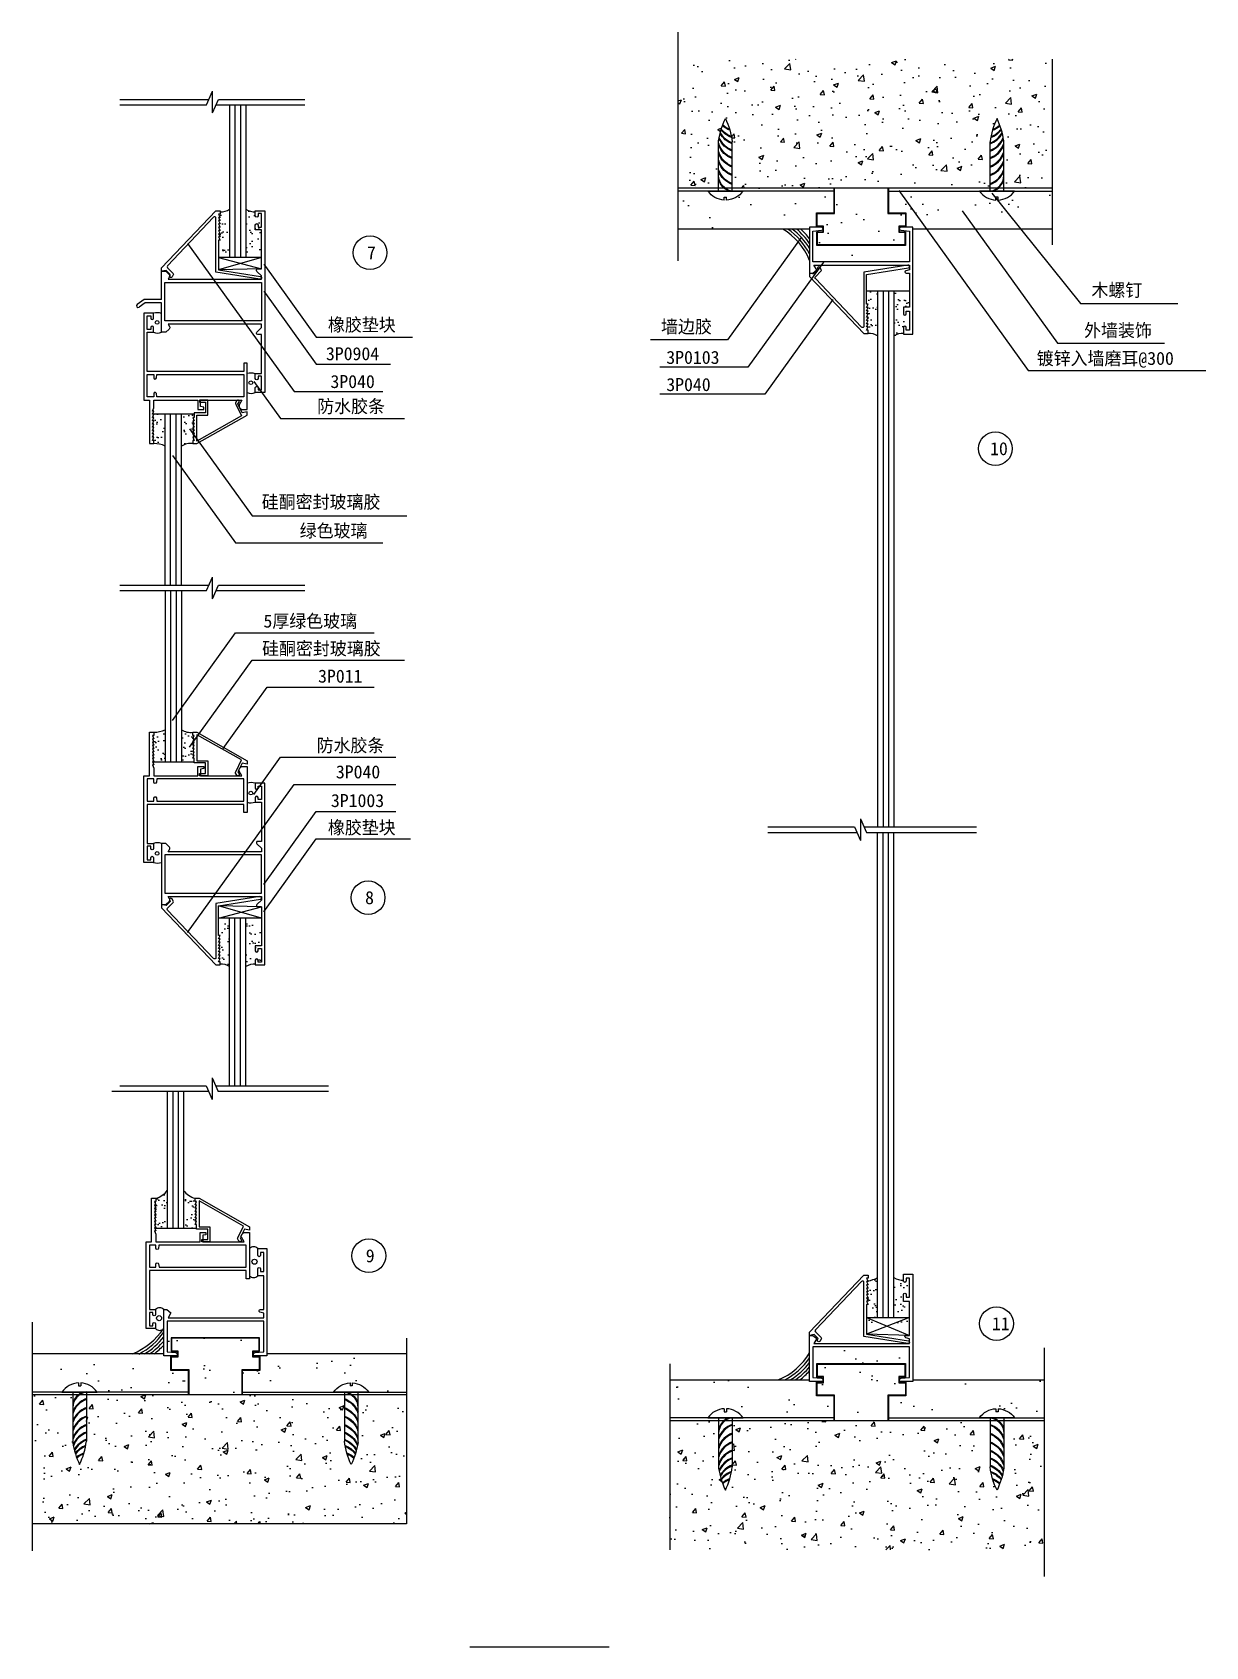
# Model space of a CAD drawing. Header units: metres. Extents: x 127626 to 170829, y 94547 to 154002.
import ezdxf

# ---------------------------------------------------------------- set-up
doc = ezdxf.new("R2010")
doc.units = ezdxf.units.M
for name, color, linetype in [('OTHER', 122, 'Continuous'), ('PUB_TEXT', 7, 'Continuous'), ('S_', 7, 'Continuous')]:
    doc.layers.add(name, color=color, linetype=linetype)

# ---------------------------------------------------------------- blocks, each defined once
blk = doc.blocks.new('U_C4ZLF')
for p, q in [((-2.5, 0), (-2.5, 18.12)), ((2.5, 0), (2.5, 18.59)), ((6.48, 0), (-6.48, 0)), ((-0.4, -3.34), (-0.4, -2.23)), ((0.42, -2.23), (-0.4, -2.23)), ((0.42, -3.34), (0.42, -2.23))]:
    blk.add_line(p, q)
for centre, radius, start, end in [((24.04, 15.05), 26.71, 154.13, 173.4), ((-27.19, 13.88), 30.07, 9.02, 25.25), ((0, 4.59), 7.94, 215.28, 267.08), ((0, 4.59), 7.94, 273.03, 324.72)]:
    blk.add_arc(centre, radius, start, end)
at = {"color": 3}
for centre, radius, start, end in [((-4.45, 30.27), 8.34, 289.67, 311.72), ((-4.46, 30.43), 8.19, 290.9, 311.78), ((-5.34, 25.42), 8.19, 290.26, 331.75), ((-5.33, 25.26), 8.34, 289.82, 330.98), ((-5.34, 22.75), 8.19, 290.26, 338.6), ((-5.33, 22.59), 8.34, 289.82, 337.31), ((-5.03, 27.6), 8.34, 289.58, 322.67), ((-5.04, 27.76), 8.19, 290.6, 323.07), ((-5.34, 19.98), 8.19, 290.26, 342.61), ((-5.33, 19.82), 8.34, 289.82, 339.46), ((-5.34, 16.86), 8.19, 290.26, 342.61), ((-5.33, 16.7), 8.34, 289.82, 339.46), ((-5.34, 13.72), 8.19, 290.26, 342.61), ((-5.33, 13.56), 8.34, 289.82, 339.46), ((-5.31, 10.43), 8.18, 290.09, 342.68), ((-5.3, 10.28), 8.34, 289.62, 339.46), ((-3.41, 5.82), 5.91, 279.56, 358.52), ((-3.13, 5.52), 5.74, 286.22, 348.54)]:
    blk.add_arc(centre, radius, start, end, dxfattribs=at)
blk = doc.blocks.new('A$C12174502')
at = {"layer": 'OTHER'}
for radius, start, end in [(2517.47, 207.35, 235.37), (2617.47, 211.32, 232.32), (2417.47, 202.34, 238.97), (2817.47, 217.47, 227.33), (2717.47, 214.63, 229.67)]:
    blk.add_arc((2236.01, 2071.57), radius, start, end, dxfattribs=at)

msp = doc.modelspace()

# ---------------------------------------------------------------- hatches: boundary and pattern name
at = {"layer": 'OTHER'}
h = msp.add_hatch(dxfattribs=at)
h.set_pattern_fill('AR-CONC', scale=10)
h.paths.add_polyline_path([(162895.51, 148255.39), (162895.51, 149967.2, -0.08), (163145.51, 150825.68, -0.07), (163395.51, 150014.85), (163395.51, 148255.39), (165187.56, 148255.39), (165187.56, 153015.42), (151404.37, 153015.42), (151404.37, 148255.39), (152895.22, 148255.39), (152895.22, 150014.85, -0.07), (153145.22, 150825.68, -0.08), (153395.22, 149967.2), (153395.22, 148255.39)])
h = msp.add_hatch(dxfattribs=at)
h.set_pattern_fill('AR-SAND', scale=40)
h.paths.add_polyline_path([(159775.37, 146155.39), (159775.37, 146655.39), (159547.78, 146655.39), (159547.78, 146759.72, -0.02), (159547.78, 146764.44), (159547.78, 146848.1), (159792.07, 146848.1), (159792.07, 147348.1), (159145.37, 147348.1), (159145.37, 148255.39), (157145.37, 148255.39), (157145.37, 147348.1), (156498.66, 147348.1), (156498.66, 146848.1), (156742.96, 146848.1), (156742.96, 146764.44, -0.02), (156742.96, 146759.72), (156742.96, 146655.39), (156515.37, 146655.39), (156515.37, 146155.39)])
h.paths.add_polyline_path([(159925.37, 145542.06), (159925.37, 146672.08), (159603.01, 146702.27, -0.38), (159547.78, 146759.72), (159547.78, 146655.39), (159775.37, 146655.39), (159775.37, 146155.39), (156515.37, 146155.39), (156515.37, 146655.39), (156742.96, 146655.39), (156742.96, 146759.72, -0.38), (156687.72, 146702.27), (156365.37, 146672.08), (156365.37, 145542.06)])
h.paths.add_polyline_path([(165187.56, 146755.39), (165187.56, 148155.39), (163793.45, 148155.39, -0.23), (163187.29, 147821.13), (163187.29, 147931.96), (163104.88, 147931.96), (163104.88, 147821.05, -0.23), (162497.28, 148155.39), (159145.37, 148155.39), (159145.37, 147348.1), (159792.07, 147348.1), (159792.07, 146822.08), (160045.37, 146822.08), (160045.37, 146755.39)])
h.paths.add_polyline_path([(156245.37, 146755.39), (156245.37, 146822.08), (156245.37, 147822.08), (156365.37, 147822.08), (156365.37, 146822.08), (156498.66, 146822.08), (156498.66, 147348.1), (157145.37, 147348.1), (157145.37, 148155.39), (153793.45, 148155.39, -0.23), (153185.86, 147821.05), (153185.86, 147931.96), (153103.45, 147931.96), (153103.45, 147821.13, -0.23), (152497.28, 148155.39), (151404.37, 148155.39), (151404.37, 146755.39)])
h = msp.add_hatch(dxfattribs=at)
h.set_pattern_fill('AR-SAND', scale=10)
h.paths.add_polyline_path([(134892.43, 145832.02), (134487.43, 145832.02), (134487.43, 146314.77), (134537.43, 146314.77), (134487.43, 146434.77), (134537.43, 146434.77), (134487.43, 146554.77), (134537.43, 146554.77), (134487.43, 146674.77), (134537.43, 146674.77), (134487.43, 146794.77), (134537.43, 146794.77), (134487.43, 146914.77), (134537.43, 146914.77), (134487.43, 147034.77), (134537.43, 147034.77), (134487.43, 147154.77), (134537.43, 147154.77), (134487.43, 147274.77), (134537.43, 147274.77), (134537.43, 147394.77, 0.17), (134892.43, 147486.75)])
h.paths.add_polyline_path([(136067.43, 146574.77), (135947.43, 146574.77), (135947.43, 146674.77, 1), (135847.43, 146674.77), (135847.43, 146424.77), (136067.43, 146424.77), (136067.43, 145832.02), (135492.43, 145832.02), (135492.43, 147486.75, 0.17), (135847.43, 147394.77), (135847.43, 147174.77, 1), (135947.43, 147174.77), (135947.43, 147274.77), (136067.43, 147274.77)])
h = msp.add_hatch(dxfattribs=at)
h.set_pattern_fill('AR-SAND', scale=10)
h.paths.add_polyline_path([(158750.37, 144472.15), (158345.37, 144472.15), (158345.37, 143989.39), (158395.37, 143989.39), (158345.37, 143869.39), (158395.37, 143869.39), (158345.37, 143749.39), (158395.37, 143749.39), (158345.37, 143629.39), (158395.37, 143629.39), (158345.37, 143509.39), (158395.37, 143509.39), (158345.37, 143389.39), (158395.37, 143389.39), (158345.37, 143269.39), (158395.37, 143269.39), (158345.37, 143149.39), (158395.37, 143149.39), (158345.37, 143029.39), (158395.37, 143029.39), (158395.37, 142909.39, -0.17), (158750.37, 142817.42)])
h.paths.add_polyline_path([(159350.37, 142817.42, -0.17), (159705.37, 142909.39), (159705.37, 143129.39, -1), (159805.37, 143129.39), (159805.37, 143029.39), (159925.37, 143029.39), (159925.37, 143729.39), (159805.37, 143729.39), (159805.37, 143629.39, -1), (159705.37, 143629.39), (159705.37, 143879.39), (159925.37, 143879.39), (159925.37, 144472.15), (159350.37, 144472.15)])
h = msp.add_hatch(dxfattribs=at)
h.set_pattern_fill('AR-SAND', scale=10)
h.paths.add_polyline_path([(132517.43, 138762.8, 0.11), (132097.43, 138854.77), (132097.43, 138974.77), (132047.43, 138974.77), (132097.43, 139094.77), (132047.43, 139094.77), (132097.43, 139214.77), (132047.43, 139214.77), (132097.43, 139334.77), (132047.43, 139334.77), (132097.43, 139454.77), (132047.43, 139454.77), (132097.43, 139574.77), (132047.43, 139574.77), (132097.43, 139694.77), (132047.43, 139694.77), (132097.43, 139814.77), (132047.43, 139814.77), (132097.43, 139934.77), (132047.43, 139934.77), (132055.76, 139954.77), (132517.43, 139954.77)])
h.paths.add_polyline_path([(133587.43, 139454.77), (133537.43, 139454.77), (133587.43, 139334.77), (133537.43, 139334.77), (133587.43, 139214.77), (133537.43, 139214.77), (133587.43, 139094.77), (133537.43, 139094.77), (133587.43, 138974.77), (133537.43, 138974.77), (133537.43, 138854.77, 0.18), (133117.43, 138762.8), (133117.43, 139954.77), (133587.43, 139954.77), (133587.43, 139814.77), (133537.43, 139814.77), (133587.43, 139694.77), (133537.43, 139694.77), (133587.43, 139574.77), (133537.43, 139574.77)])
h = msp.add_hatch(dxfattribs=at)
h.set_pattern_fill('AR-SAND', scale=10)
h.paths.add_polyline_path([(132517.43, 128316.77, -0.11), (132097.43, 128224.8), (132097.43, 128104.8), (132047.43, 128104.8), (132097.43, 127984.8), (132047.43, 127984.8), (132097.43, 127864.8), (132047.43, 127864.8), (132097.43, 127744.8), (132047.43, 127744.8), (132097.43, 127624.8), (132047.43, 127624.8), (132097.43, 127504.8), (132047.43, 127504.8), (132097.43, 127384.8), (132047.43, 127384.8), (132097.43, 127264.8), (132047.43, 127264.8), (132097.43, 127144.8), (132047.43, 127144.8), (132055.76, 127124.8), (132517.43, 127124.8)])
h.paths.add_polyline_path([(133587.43, 127624.8), (133537.43, 127624.8), (133587.43, 127744.8), (133537.43, 127744.8), (133587.43, 127864.8), (133537.43, 127864.8), (133587.43, 127984.8), (133537.43, 127984.8), (133587.43, 128104.8), (133537.43, 128104.8), (133537.43, 128224.8, -0.18), (133117.43, 128316.77), (133117.43, 127124.8), (133587.43, 127124.8), (133587.43, 127264.8), (133537.43, 127264.8), (133587.43, 127384.8), (133537.43, 127384.8), (133587.43, 127504.8), (133537.43, 127504.8)])
h = msp.add_hatch(dxfattribs=at)
h.set_pattern_fill('AR-SAND', scale=10)
h.paths.add_polyline_path([(134892.43, 121247.55), (134487.43, 121247.55), (134487.43, 120764.8), (134537.43, 120764.8), (134487.43, 120644.8), (134537.43, 120644.8), (134487.43, 120524.8), (134537.43, 120524.8), (134487.43, 120404.8), (134537.43, 120404.8), (134487.43, 120284.8), (134537.43, 120284.8), (134487.43, 120164.8), (134537.43, 120164.8), (134487.43, 120044.8), (134537.43, 120044.8), (134487.43, 119924.8), (134537.43, 119924.8), (134487.43, 119804.8), (134537.43, 119804.8), (134537.43, 119684.8, -0.17), (134892.43, 119592.82)])
h.paths.add_polyline_path([(136067.43, 120504.8), (135947.43, 120504.8), (135947.43, 120404.8, -1), (135847.43, 120404.8), (135847.43, 120654.8), (136067.43, 120654.8), (136067.43, 121247.55), (135492.43, 121247.55), (135492.43, 119592.82, -0.17), (135847.43, 119684.8), (135847.43, 119904.8, -1), (135947.43, 119904.8), (135947.43, 119804.8), (136067.43, 119804.8)])
h = msp.add_hatch(dxfattribs=at)
h.set_pattern_fill('AR-SAND', scale=10)
h.paths.add_polyline_path([(132597.43, 109960.38), (132135.76, 109960.38), (132127.43, 109980.38), (132177.43, 109980.38), (132127.43, 110100.38), (132177.43, 110100.38), (132127.43, 110220.38), (132177.43, 110220.38), (132127.43, 110340.38), (132177.43, 110340.38), (132127.43, 110460.38), (132177.43, 110460.38), (132127.43, 110580.38), (132177.43, 110580.38), (132127.43, 110700.38), (132177.43, 110700.38), (132127.43, 110820.38), (132177.43, 110820.38), (132127.43, 110940.38), (132177.43, 110940.38), (132177.43, 111060.38, 0.17), (132597.43, 111353.57)])
h.paths.add_polyline_path([(133197.43, 111353.57, 0.17), (133617.43, 111060.38), (133617.43, 110940.38), (133667.43, 110940.38), (133617.43, 110820.38), (133667.43, 110820.38), (133617.43, 110700.38), (133667.43, 110700.38), (133617.43, 110580.38), (133667.43, 110580.38), (133617.43, 110460.38), (133667.43, 110460.38), (133617.43, 110340.38), (133667.43, 110340.38), (133617.43, 110220.38), (133667.43, 110220.38), (133617.43, 110100.38), (133667.43, 110100.38), (133667.43, 109960.38), (133197.43, 109960.38)])
h = msp.add_hatch(dxfattribs=at)
h.set_pattern_fill('AR-SAND', scale=10)
h.paths.add_polyline_path([(158750.37, 106488.03), (158345.37, 106488.03), (158345.37, 106970.78), (158395.37, 106970.78), (158345.37, 107090.78), (158395.37, 107090.78), (158345.37, 107210.78), (158395.37, 107210.78), (158345.37, 107330.78), (158395.37, 107330.78), (158345.37, 107450.78), (158395.37, 107450.78), (158345.37, 107570.78), (158395.37, 107570.78), (158345.37, 107690.78), (158395.37, 107690.78), (158345.37, 107810.78), (158395.37, 107810.78), (158345.37, 107930.78), (158395.37, 107930.78), (158395.37, 108050.78, 0.17), (158750.37, 108142.75)])
h.paths.add_polyline_path([(159350.37, 108142.75, 0.17), (159705.37, 108050.78), (159705.37, 107830.78, 1), (159805.37, 107830.78), (159805.37, 107930.78), (159925.37, 107930.78), (159925.37, 107230.78), (159805.37, 107230.78), (159805.37, 107330.78, 1), (159705.37, 107330.78), (159705.37, 107080.78), (159925.37, 107080.78), (159925.37, 106488.03), (159350.37, 106488.03)])
h = msp.add_hatch(dxfattribs=at)
h.set_pattern_fill('AR-SAND', scale=40)
h.paths.add_polyline_path([(135367.43, 104734.37), (135367.43, 103827.07), (133367.43, 103827.07), (133367.43, 104734.37), (132720.72, 104734.37), (132720.72, 105234.37), (132965.02, 105234.37), (132965.02, 105318.02, 0.02), (132965.02, 105322.75), (132965.02, 105427.07), (132737.43, 105427.07), (132737.43, 105927.07), (135997.43, 105927.07), (135997.43, 105427.07), (135769.84, 105427.07), (135769.84, 105322.75, 0.02), (135769.84, 105318.02), (135769.84, 105234.37), (136014.14, 105234.37), (136014.14, 104734.37)])
h.paths.add_polyline_path([(132737.43, 105927.07), (132737.43, 105427.07), (132965.02, 105427.07), (132965.02, 105322.75, 0.38), (132909.79, 105380.2), (132587.43, 105410.38), (132587.43, 106540.4), (136147.43, 106540.4), (136147.43, 105410.38), (135825.07, 105380.2, 0.38), (135769.84, 105322.75), (135769.84, 105427.07), (135997.43, 105427.07), (135997.43, 105927.07)])
h.paths.add_polyline_path([(141409.63, 105327.07), (141409.63, 103927.07), (140015.52, 103927.07, 0.23), (139409.35, 104261.33), (139409.35, 104150.5), (139326.94, 104150.5), (139326.94, 104261.41, 0.23), (138719.34, 103927.07), (135367.43, 103927.07), (135367.43, 104734.37), (136014.14, 104734.37), (136014.14, 105260.38), (136267.43, 105260.38), (136267.43, 105327.07)])
h.paths.add_polyline_path([(132467.43, 105327.07), (132467.43, 105260.38), (132467.43, 104260.38), (132587.43, 104260.38), (132587.43, 105260.38), (132720.72, 105260.38), (132720.72, 104734.37), (133367.43, 104734.37), (133367.43, 103927.07), (130015.52, 103927.07, 0.23), (129407.92, 104261.41), (129407.92, 104150.5), (129325.51, 104150.5), (129325.51, 104261.33, 0.23), (128719.34, 103927.07), (127626.43, 103927.07), (127626.43, 105327.07)])
h = msp.add_hatch(dxfattribs=at)
h.set_pattern_fill('AR-SAND', scale=40)
h.paths.add_polyline_path([(156515.37, 104977.61), (156515.37, 104477.61), (156742.96, 104477.61), (156742.96, 104373.29, -0.02), (156742.96, 104368.56), (156742.96, 104284.91), (156498.66, 104284.91), (156498.66, 103784.91), (157145.37, 103784.91), (157145.37, 102877.61), (159145.37, 102877.61), (159145.37, 103784.91), (159792.07, 103784.91), (159792.07, 104284.91), (159547.78, 104284.91), (159547.78, 104368.56, -0.02), (159547.78, 104373.29), (159547.78, 104477.61), (159775.37, 104477.61), (159775.37, 104977.61)])
h.paths.add_polyline_path([(156365.37, 105590.94), (156365.37, 104460.93), (156687.72, 104430.74, -0.38), (156742.96, 104373.29), (156742.96, 104477.61), (156515.37, 104477.61), (156515.37, 104977.61), (159775.37, 104977.61), (159775.37, 104477.61), (159547.78, 104477.61), (159547.78, 104373.29, -0.38), (159603.01, 104430.74), (159925.37, 104460.93), (159925.37, 105590.94)])
h.paths.add_polyline_path([(151103.17, 104377.61), (151103.17, 102977.61), (152497.28, 102977.61, -0.23), (153103.45, 103311.88), (153103.45, 103201.04), (153185.86, 103201.04), (153185.86, 103311.95, -0.23), (153793.45, 102977.61), (157145.37, 102977.61), (157145.37, 103784.91), (156498.66, 103784.91), (156498.66, 104310.93), (156245.37, 104310.93), (156245.37, 104377.61)])
h.paths.add_polyline_path([(160045.37, 104377.61), (160045.37, 104310.93), (160045.37, 103310.93), (159925.37, 103310.93), (159925.37, 104310.93), (159792.07, 104310.93), (159792.07, 103784.91), (159145.37, 103784.91), (159145.37, 102977.61), (162497.28, 102977.61, -0.23), (163104.88, 103311.95), (163104.88, 103201.04), (163187.29, 103201.04), (163187.29, 103311.88, -0.23), (163793.45, 102977.61), (164886.36, 102977.61), (164886.36, 104377.61)])
h = msp.add_hatch(dxfattribs=at)
h.set_pattern_fill('AR-CONC', scale=10)
h.paths.add_polyline_path([(141409.63, 99067.04), (141409.63, 103827.07), (139617.57, 103827.07), (139617.57, 102067.61, -0.07), (139367.57, 101256.78, -0.08), (139117.57, 102115.26), (139117.57, 103827.07), (129617.29, 103827.07), (129617.29, 102115.26, -0.08), (129367.29, 101256.78, -0.07), (129117.29, 102067.61), (129117.29, 103827.07), (127626.43, 103827.07), (127626.43, 99067.04)])
h = msp.add_hatch(dxfattribs=at)
h.set_pattern_fill('AR-CONC', scale=10)
h.paths.add_polyline_path([(153395.22, 102877.61), (153395.22, 101165.8, -0.08), (153145.22, 100307.32, -0.07), (152895.22, 101118.16), (152895.22, 102877.61), (151103.17, 102877.61), (151103.17, 98117.58), (164886.36, 98117.58), (164886.36, 102877.61), (163395.51, 102877.61), (163395.51, 101118.16, -0.07), (163145.51, 100307.32, -0.08), (162895.51, 101165.8), (162895.51, 102877.61)])

# ---------------------------------------------------------------- linework, layer by layer
for p, q in [((131745.8, 144162.62), (131491.28, 143976.44)), ((131785.01, 144042.62), (131562.13, 143879.59)), ((132387.43, 144162.62), (131745.8, 144162.62)), ((132387.43, 144042.62), (131785.01, 144042.62)), ((143732.89, 94547.26), (148871.03, 94547.26))]:
    msp.add_line(p, q)
msp.add_lwpolyline([(132387.43, 144162.62), (132387.43, 145204.77), (132547.43, 145204.77), (132664.02, 145088.18, -0.34), (132676.74, 144991.61), (132626.6, 144904.77), (136067.43, 144904.77), (136067.43, 145034.77), (135891.57, 145198.14, -0.68), (135925.6, 145284.77), (136067.43, 145284.77), (136067.43, 146724.77), (135837.43, 146724.77), (135837.43, 146904.77, -1), (135937.43, 146904.77), (135937.43, 146824.77), (136067.43, 146824.77), (136067.43, 147324.77), (135937.43, 147324.77), (135937.43, 147244.77, -1), (135837.43, 147244.77), (135837.43, 147424.77), (136187.43, 147424.77), (136187.43, 140734.77), (135837.43, 140734.77), (135837.43, 140914.77, -1), (135937.43, 140914.77), (135937.43, 140834.77), (136067.43, 140834.77), (136067.43, 141334.77), (135937.43, 141334.77), (135937.43, 141254.77, -1), (135837.43, 141254.77), (135837.43, 141434.77), (136067.43, 141434.77), (136067.43, 142874.77), (135925.6, 142874.77, -0.68), (135891.57, 142961.41), (136067.43, 143124.77), (136067.43, 143254.77), (132626.6, 143254.77), (132676.74, 143167.93, -0.34), (132664.02, 143071.37), (132547.43, 142954.77), (132387.43, 142954.77), (132387.43, 144042.62)], format="xyb")
for points in [[(132600.68, 145332.95), (132810.7, 145122.93, -0.34), (132817.05, 145074.64), (132770.73, 144994.41, -1), (132684.13, 145044.41), (132707.43, 145084.77), (132557.45, 145234.75), (132387.43, 145204.77), (132387.43, 145324.77), (134387.43, 147424.77), (134537.43, 147424.77), (134537.43, 147304.77), (134487.43, 147304.77), (134537.43, 147184.77), (134487.43, 147184.77), (134537.43, 147064.77), (134487.43, 147064.77), (134537.43, 146944.77), (134487.43, 146944.77), (134537.43, 146824.77), (134487.43, 146824.77), (134537.43, 146704.77), (134487.43, 146704.77), (134537.43, 146584.77), (134487.43, 146584.77), (134537.43, 146464.77), (134487.43, 146464.77), (134537.43, 146344.77), (134487.43, 146344.77), (134487.43, 145250.01), (136026.87, 145003.25, -1), (136009.51, 144904.77), (134387.43, 145166.1), (134387.43, 147154.77, 0.68), (134301.22, 147189.26), (132599.82, 145402.79, 0.41)], [(159607.73, 146829.39, 0.96), (159603.01, 146709.58), (159925.37, 146679.39), (159925.37, 145549.38), (156365.37, 145549.38), (156365.37, 146679.39), (156687.72, 146709.58, 0.96), (156683, 146829.39), (156365.37, 146829.39), (156365.37, 146829.39), (156245.37, 146829.39), (156245.37, 146829.39), (156245.37, 145129.38), (156362.36, 145129.38), (156505.37, 145249.38), (156401.44, 145429.38), (159925.37, 145429.38), (159925.37, 145259.38), (159787.6, 145220.05, 0.93), (159804.42, 145129.38), (159925.37, 145129.38), (159925.37, 143879.39), (159705.37, 143879.39), (159705.37, 143629.39, 1), (159805.37, 143629.39), (159805.37, 143729.39), (159925.37, 143729.39), (159925.37, 143029.39), (159805.37, 143029.39), (159805.37, 143129.39, 1), (159705.37, 143129.39), (159705.37, 142879.39), (160045.37, 142879.39), (160045.37, 146829.39)], [(156458.61, 145001.22), (156668.63, 145211.24, 0.34), (156674.99, 145259.52), (156628.67, 145339.75, 1), (156542.07, 145289.75), (156565.37, 145249.39), (156415.39, 145099.41), (156245.37, 145129.39), (156245.37, 145009.39), (158245.37, 142909.39), (158395.37, 142909.39), (158395.37, 143029.39), (158345.37, 143029.39), (158395.37, 143149.39), (158345.37, 143149.39), (158395.37, 143269.39), (158345.37, 143269.39), (158395.37, 143389.39), (158345.37, 143389.39), (158395.37, 143509.39), (158345.37, 143509.39), (158395.37, 143629.39), (158345.37, 143629.39), (158395.37, 143749.39), (158345.37, 143749.39), (158395.37, 143869.39), (158345.37, 143869.39), (158395.37, 143989.39), (158345.37, 143989.39), (158345.37, 145084.15), (159884.81, 145330.91, 1), (159867.44, 145429.39), (158245.37, 145168.06), (158245.37, 143179.39, -0.68), (158159.16, 143144.91), (156457.76, 144931.38, -0.41)], [(133721.72, 140454.77), (133721.72, 140114.77), (133941.72, 140114.77), (133941.72, 140194.77), (133821.72, 140214.77), (133821.72, 140454.77), (135346.02, 140454.77), (135248.12, 140285.22, 0.34), (135260.84, 140188.65), (135334.71, 140114.77), (135537.43, 140114.77), (135537.43, 141814.77), (135417.43, 141814.77), (135417.43, 141514.77), (131857.43, 141514.77), (131857.43, 142954.77), (132087.43, 142954.77), (132087.43, 143134.77, 1), (131987.43, 143134.77), (131987.43, 143054.77), (131857.43, 143054.77), (131857.43, 143554.77), (131987.43, 143554.77), (131987.43, 143474.77, 1), (132087.43, 143474.77), (132087.43, 143654.77), (131737.43, 143654.77), (131737.43, 140454.77), (131937.43, 140454.77), (131937.43, 138854.77), (132097.43, 138854.77), (132097.43, 138974.77), (132047.43, 138974.77), (132097.43, 139094.77), (132047.43, 139094.77), (132097.43, 139214.77), (132047.43, 139214.77), (132097.43, 139334.77), (132047.43, 139334.77), (132097.43, 139454.77), (132047.43, 139454.77), (132097.43, 139574.77), (132047.43, 139574.77), (132097.43, 139694.77), (132047.43, 139694.77), (132097.43, 139814.77), (132047.43, 139814.77), (132097.43, 139934.77), (132047.43, 139934.77), (132097.43, 140054.77), (132047.43, 140054.77), (132097.43, 140174.77), (132097.43, 140454.77)], [(132207.43, 140574.77), (132197.26, 140696.85, 0.96), (132097.43, 140692.69), (132097.43, 140574.77), (131857.43, 140574.77), (131857.43, 141394.77), (132097.43, 141394.77), (132097.43, 141278.91, 0.92), (132196.75, 141270.69), (132217.43, 141394.77), (135417.43, 141394.77), (135417.43, 140574.77)], [(135107.81, 140356.24, 0.34), (135114.16, 140307.96), (135323.16, 139875.15), (133687.43, 138946.76), (133687.43, 139904.77), (134087.43, 139904.77), (134087.43, 140454.77), (133787.43, 140454.77), (133787.43, 140374.77), (134007.43, 140374.77), (134007.43, 139984.77), (133587.43, 139984.77), (133587.43, 139814.77), (133537.43, 139814.77), (133587.43, 139694.77), (133537.43, 139694.77), (133587.43, 139574.77), (133537.43, 139574.77), (133587.43, 139454.77), (133537.43, 139454.77), (133587.43, 139334.77), (133537.43, 139334.77), (133587.43, 139214.77), (133537.43, 139214.77), (133587.43, 139094.77), (133537.43, 139094.77), (133587.43, 138974.77), (133537.43, 138974.77), (133537.43, 138854.77), (133687.43, 138854.77), (135537.43, 139904.77), (135537.43, 140024.77), (135355.26, 139992.65), (135199.54, 140315.13), (135240.73, 140386.47, 1), (135154.13, 140436.47)], [(133721.72, 126624.8), (133721.72, 126964.8), (133941.72, 126964.8), (133941.72, 126884.8), (133821.72, 126864.8), (133821.72, 126624.8), (135346.02, 126624.8), (135248.12, 126794.36, -0.34), (135260.84, 126890.92), (135334.71, 126964.8), (135537.43, 126964.8), (135537.43, 125264.8), (135417.43, 125264.8), (135417.43, 125564.8), (131857.43, 125564.8), (131857.43, 124124.8), (132087.43, 124124.8), (132087.43, 123944.8, -1), (131987.43, 123944.8), (131987.43, 124024.8), (131857.43, 124024.8), (131857.43, 123524.8), (131987.43, 123524.8), (131987.43, 123604.8, -1), (132087.43, 123604.8), (132087.43, 123424.8), (131737.43, 123424.8), (131737.43, 126624.8), (131937.43, 126624.8), (131937.43, 128224.8), (132097.43, 128224.8), (132097.43, 128104.8), (132047.43, 128104.8), (132097.43, 127984.8), (132047.43, 127984.8), (132097.43, 127864.8), (132047.43, 127864.8), (132097.43, 127744.8), (132047.43, 127744.8), (132097.43, 127624.8), (132047.43, 127624.8), (132097.43, 127504.8), (132047.43, 127504.8), (132097.43, 127384.8), (132047.43, 127384.8), (132097.43, 127264.8), (132047.43, 127264.8), (132097.43, 127144.8), (132047.43, 127144.8), (132097.43, 127024.8), (132047.43, 127024.8), (132097.43, 126904.8), (132097.43, 126624.8)], [(135107.81, 126723.33, -0.34), (135114.16, 126771.61), (135323.16, 127204.42), (133687.43, 128132.81), (133687.43, 127174.8), (134087.43, 127174.8), (134087.43, 126624.8), (133787.43, 126624.8), (133787.43, 126704.8), (134007.43, 126704.8), (134007.43, 127094.8), (133587.43, 127094.8), (133587.43, 127264.8), (133537.43, 127264.8), (133587.43, 127384.8), (133537.43, 127384.8), (133587.43, 127504.8), (133537.43, 127504.8), (133587.43, 127624.8), (133537.43, 127624.8), (133587.43, 127744.8), (133537.43, 127744.8), (133587.43, 127864.8), (133537.43, 127864.8), (133587.43, 127984.8), (133537.43, 127984.8), (133587.43, 128104.8), (133537.43, 128104.8), (133537.43, 128224.8), (133687.43, 128224.8), (135537.43, 127174.8), (135537.43, 127054.8), (135355.26, 127086.92), (135199.54, 126764.44), (135240.73, 126693.1, -1), (135154.13, 126643.1)], [(132207.43, 126504.8), (132197.26, 126382.73, -0.96), (132097.43, 126386.88), (132097.43, 126504.8), (131857.43, 126504.8), (131857.43, 125684.8), (132097.43, 125684.8), (132097.43, 125800.66, -0.92), (132196.75, 125808.88), (132217.43, 125684.8), (135417.43, 125684.8), (135417.43, 126504.8)], [(132626.6, 123824.8), (132676.74, 123911.64, 0.34), (132664.02, 124008.2), (132547.43, 124124.8), (132387.43, 124124.8), (132387.43, 121874.8), (132547.43, 121874.8), (132664.02, 121991.39, 0.34), (132676.74, 122087.96), (132626.6, 122174.8), (136067.43, 122174.8), (136067.43, 122044.8), (135891.57, 121881.43, 0.68), (135925.6, 121794.8), (136067.43, 121794.8), (136067.43, 120354.8), (135837.43, 120354.8), (135837.43, 120174.8, 1), (135937.43, 120174.8), (135937.43, 120254.8), (136067.43, 120254.8), (136067.43, 119754.8), (135937.43, 119754.8), (135937.43, 119834.8, 1), (135837.43, 119834.8), (135837.43, 119654.8), (136187.43, 119654.8), (136187.43, 126344.8), (135837.43, 126344.8), (135837.43, 126164.8, 1), (135937.43, 126164.8), (135937.43, 126244.8), (136067.43, 126244.8), (136067.43, 125744.8), (135937.43, 125744.8), (135937.43, 125824.8, 1), (135837.43, 125824.8), (135837.43, 125644.8), (136067.43, 125644.8), (136067.43, 124204.8), (135925.6, 124204.8, 0.68), (135891.57, 124118.17), (136067.43, 123954.8), (136067.43, 123824.8)], [(132600.68, 121746.62), (132810.7, 121956.64, 0.34), (132817.05, 122004.93), (132770.73, 122085.16, 1), (132684.13, 122035.16), (132707.43, 121994.8), (132557.45, 121844.82), (132387.43, 121874.8), (132387.43, 121754.8), (134387.43, 119654.8), (134537.43, 119654.8), (134537.43, 119774.8), (134487.43, 119774.8), (134537.43, 119894.8), (134487.43, 119894.8), (134537.43, 120014.8), (134487.43, 120014.8), (134537.43, 120134.8), (134487.43, 120134.8), (134537.43, 120254.8), (134487.43, 120254.8), (134537.43, 120374.8), (134487.43, 120374.8), (134537.43, 120494.8), (134487.43, 120494.8), (134537.43, 120614.8), (134487.43, 120614.8), (134537.43, 120734.8), (134487.43, 120734.8), (134487.43, 121829.56), (136026.87, 122076.32, 1), (136009.51, 122174.8), (134387.43, 121913.47), (134387.43, 119924.8, -0.68), (134301.22, 119890.32), (132599.82, 121676.78, -0.41)], [(133801.72, 109460.38), (133801.72, 109800.38), (134021.72, 109800.38), (134021.72, 109720.38), (133901.72, 109700.38), (133901.72, 109460.38), (135426.02, 109460.38), (135328.12, 109629.94, -0.34), (135340.84, 109726.51), (135414.71, 109800.38), (135617.43, 109800.38), (135617.43, 108100.38), (135497.43, 108100.38), (135497.43, 108400.38), (131937.43, 108400.38), (131937.43, 106960.38), (132167.43, 106960.38), (132167.43, 106780.38, -1), (132067.43, 106780.38), (132067.43, 106860.38), (131937.43, 106860.38), (131937.43, 106360.38), (132067.43, 106360.38), (132067.43, 106440.38, -1), (132167.43, 106440.38), (132167.43, 106260.38), (131817.43, 106260.38), (131817.43, 109460.38), (132017.43, 109460.38), (132017.43, 111060.38), (132177.43, 111060.38), (132177.43, 110940.38), (132127.43, 110940.38), (132177.43, 110820.38), (132127.43, 110820.38), (132177.43, 110700.38), (132127.43, 110700.38), (132177.43, 110580.38), (132127.43, 110580.38), (132177.43, 110460.38), (132127.43, 110460.38), (132177.43, 110340.38), (132127.43, 110340.38), (132177.43, 110220.38), (132127.43, 110220.38), (132177.43, 110100.38), (132127.43, 110100.38), (132177.43, 109980.38), (132127.43, 109980.38), (132177.43, 109860.38), (132127.43, 109860.38), (132177.43, 109740.38), (132177.43, 109460.38)], [(135187.81, 109558.91, -0.34), (135194.16, 109607.2), (135403.16, 110040.01), (133767.43, 110968.4), (133767.43, 110010.38), (134167.43, 110010.38), (134167.43, 109460.38), (133867.43, 109460.38), (133867.43, 109540.38), (134087.43, 109540.38), (134087.43, 109930.38), (133667.43, 109930.38), (133667.43, 110100.38), (133617.43, 110100.38), (133667.43, 110220.38), (133617.43, 110220.38), (133667.43, 110340.38), (133617.43, 110340.38), (133667.43, 110460.38), (133617.43, 110460.38), (133667.43, 110580.38), (133617.43, 110580.38), (133667.43, 110700.38), (133617.43, 110700.38), (133667.43, 110820.38), (133617.43, 110820.38), (133667.43, 110940.38), (133617.43, 110940.38), (133617.43, 111060.38), (133767.43, 111060.38), (135617.43, 110010.38), (135617.43, 109890.38), (135435.26, 109922.5), (135279.54, 109600.03), (135320.73, 109528.68, -1), (135234.13, 109478.68)], [(132287.43, 109340.38), (132277.26, 109218.31, -0.96), (132177.43, 109222.46), (132177.43, 109340.38), (131937.43, 109340.38), (131937.43, 108520.38), (132177.43, 108520.38), (132177.43, 108636.24, -0.92), (132276.75, 108644.46), (132297.43, 108520.38), (135497.43, 108520.38), (135497.43, 109340.38)], [(135829.79, 105260.38, -0.96), (135825.07, 105380.2), (136147.43, 105410.38), (136147.43, 106540.4), (132587.43, 106540.4), (132587.43, 105410.38), (132909.79, 105380.2, -0.96), (132905.07, 105260.38), (132587.43, 105260.38), (132587.43, 105260.38), (132467.43, 105260.38), (132467.43, 105260.38), (132467.43, 106960.4), (132584.42, 106960.4), (132727.43, 106840.4), (132623.51, 106660.4), (136147.43, 106660.4), (136147.43, 106830.4), (136009.67, 106869.72, -0.93), (136026.48, 106960.4), (136147.43, 106960.4), (136147.43, 108210.38), (135927.43, 108210.38), (135927.43, 108460.38, -1), (136027.43, 108460.38), (136027.43, 108360.38), (136147.43, 108360.38), (136147.43, 109060.38), (136027.43, 109060.38), (136027.43, 108960.38, -1), (135927.43, 108960.38), (135927.43, 109210.38), (136267.43, 109210.38), (136267.43, 105260.38)], [(159607.73, 104314.21, -0.96), (159603.01, 104434.02), (159925.37, 104464.21), (159925.37, 105594.22), (156365.37, 105594.22), (156365.37, 104464.21), (156687.72, 104434.02, -0.96), (156683, 104314.21), (156365.37, 104314.21), (156365.37, 104314.21), (156245.37, 104314.21), (156245.37, 104314.21), (156245.37, 106014.22), (156362.36, 106014.22), (156505.37, 105894.22), (156401.44, 105714.22), (159925.37, 105714.22), (159925.37, 105884.22), (159787.6, 105923.55, -0.93), (159804.42, 106014.22), (159925.37, 106014.22), (159925.37, 107264.21), (159705.37, 107264.21), (159705.37, 107514.21, -1), (159805.37, 107514.21), (159805.37, 107414.21), (159925.37, 107414.21), (159925.37, 108114.21), (159805.37, 108114.21), (159805.37, 108014.21, -1), (159705.37, 108014.21), (159705.37, 108264.21), (160045.37, 108264.21), (160045.37, 104314.21)], [(156458.61, 106142.38), (156668.63, 105932.36, -0.34), (156674.99, 105884.08), (156628.67, 105803.85, -1), (156542.07, 105853.85), (156565.37, 105894.21), (156415.39, 106044.19), (156245.37, 106014.21), (156245.37, 106134.21), (158245.37, 108234.21), (158395.37, 108234.21), (158395.37, 108114.21), (158345.37, 108114.21), (158395.37, 107994.21), (158345.37, 107994.21), (158395.37, 107874.21), (158345.37, 107874.21), (158395.37, 107754.21), (158345.37, 107754.21), (158395.37, 107634.21), (158345.37, 107634.21), (158395.37, 107514.21), (158345.37, 107514.21), (158395.37, 107394.21), (158345.37, 107394.21), (158395.37, 107274.21), (158345.37, 107274.21), (158395.37, 107154.21), (158345.37, 107154.21), (158345.37, 106059.45), (159884.81, 105812.69, -1), (159867.44, 105714.21), (158245.37, 105975.54), (158245.37, 107964.21, 0.68), (158159.16, 107998.69), (156457.76, 106212.22, 0.41)]]:
    msp.add_lwpolyline(points, format="xyb", close=True)
for points in [[(136067.43, 143374.77), (132507.43, 143374.77), (132507.43, 144784.77), (136067.43, 144784.77)], [(136067.43, 123704.8), (132507.43, 123704.8), (132507.43, 122294.8), (136067.43, 122294.8)]]:
    msp.add_lwpolyline(points, close=True)
for centre in [(140060.74, 145884.11), (163086.13, 138668.34), (139991.3, 122133.3), (140016.51, 108944.81), (163126.46, 106444.25)]:
    msp.add_circle(centre, 620.69)
msp.add_arc((131526.7, 143928.02), 60, 126.19, 306.19)
for p, q in [((151404.37, 145583.46), (151404.37, 154002.03)), ((165187.56, 146172.31), (165187.56, 153015.42)), ((134034.55, 151330.24), (134255.78, 151830.24)), ((134255.78, 151030.24), (134255.78, 151830.24)), ((130853.22, 151530.24), (134123.04, 151530.24)), ((130853.22, 151330.24), (134034.55, 151330.24)), ((134255.78, 151030.24), (134477.02, 151530.24)), ((134388.52, 151330.24), (137658.35, 151330.24)), ((134477.02, 151530.24), (137658.35, 151530.24)), ((134887.43, 151330.24), (134887.43, 145704.77)), ((135087.43, 151330.24), (135087.43, 145704.77)), ((135287.43, 151330.24), (135287.43, 145704.77)), ((135487.43, 151330.24), (135487.43, 145704.77)), ((157145.37, 148155.39), (151404.37, 148155.39)), ((159145.37, 148155.39), (165187.56, 148155.39)), ((159531.06, 148171.55), (164297.77, 141552.18)), ((162957.62, 148075.8), (166215.15, 144017.01)), ((161861.53, 147421.55), (165368.04, 142552.18)), ((156245.37, 146755.39), (151404.37, 146755.39)), ((155932.09, 146444.79), (153216.72, 142674.05)), ((165187.56, 146755.39), (160045.37, 146755.39)), ((133340.95, 146229.79), (137266.36, 140778.71)), ((136067.43, 145704.77), (134487.43, 145250.01)), ((134487.43, 145704.77), (136067.43, 145284.77)), ((136067.43, 145704.77), (134487.43, 145704.77)), ((136067.43, 145284.77), (134487.43, 145250.01)), ((136146.43, 145466.37), (138081.86, 142778.71)), ((156753.79, 145535.42), (153973.16, 141674.05)), ((136146.43, 144466.37), (138081.86, 141778.71)), ((157102.48, 144155.38), (154595.52, 140674.05)), ((159925.37, 144472.15), (158345.37, 144472.15)), ((158750.37, 144472.15), (158750.37, 124738.1)), ((158950.37, 144472.15), (158950.37, 124738.1)), ((159150.37, 144472.15), (159150.37, 124738.1)), ((159350.37, 144472.15), (159350.37, 124738.1)), ((166215.15, 144017.01), (169796.7, 144017.01)), ((138081.86, 142778.71), (141619.48, 142778.71)), ((153216.72, 142674.05), (150386.05, 142674.05)), ((165368.04, 142552.18), (169309.39, 142552.18)), ((138081.86, 141778.71), (140810.78, 141778.71)), ((153973.16, 141674.05), (150727.92, 141674.05)), ((164297.77, 141552.18), (170828.82, 141552.18)), ((135786.15, 141141.6), (136767.59, 139778.71)), ((137266.36, 140778.71), (140530.71, 140778.71)), ((154595.52, 140674.05), (150727.92, 140674.05)), ((132055.76, 139954.77), (133587.43, 139954.77)), ((132517.43, 133639.79), (132517.43, 139954.77)), ((132717.43, 133639.79), (132717.43, 139954.77)), ((132917.43, 133639.79), (132917.43, 139954.77)), ((133117.43, 133639.79), (133117.43, 139954.77)), ((136767.59, 139778.71), (141336.08, 139778.71)), ((133416.16, 139400.7), (135722.03, 136198.62)), ((132784.85, 138422.32), (135106.29, 135198.62)), ((135722.03, 136198.62), (141413.26, 136198.62)), ((135106.29, 135198.62), (140534.22, 135198.62)), ((134034.55, 133439.79), (134255.78, 133939.79)), ((134255.78, 133139.79), (134255.78, 133939.79)), ((130853.22, 133639.79), (134123.04, 133639.79)), ((130853.22, 133439.79), (134034.55, 133439.79)), ((132517.43, 133439.79), (132517.43, 127124.8)), ((132717.43, 133439.79), (132717.43, 127124.8)), ((132917.43, 133439.79), (132917.43, 127124.8)), ((133117.43, 133439.79), (133117.43, 127124.8)), ((134255.78, 133139.79), (134477.02, 133639.79)), ((134388.52, 133439.79), (137658.35, 133439.79)), ((134477.02, 133639.79), (137658.35, 133639.79)), ((132784.85, 128657.25), (135106.29, 131880.95)), ((135106.29, 131880.95), (140211.26, 131880.95)), ((133416.16, 127678.87), (135722.03, 130880.95)), ((135722.03, 130880.95), (141334.84, 130880.95)), ((134650.98, 127622.26), (136277.5, 129880.95)), ((136277.5, 129880.95), (140211.26, 129880.95)), ((135786.15, 125937.98), (136767.59, 127300.86)), ((136767.59, 127300.86), (141014.56, 127300.86)), ((133587.43, 127124.8), (132055.76, 127124.8)), ((133340.95, 120849.78), (137266.36, 126300.86)), ((137266.36, 126300.86), (141014.56, 126300.86)), ((136146.43, 122613.2), (138081.86, 125300.86)), ((138081.86, 125300.86), (141014.56, 125300.86)), ((158113.72, 125038.1), (158113.72, 124238.1)), ((158113.72, 125038.1), (158334.95, 124538.1)), ((136146.43, 121613.2), (138081.86, 124300.86)), ((138081.86, 124300.86), (141548.08, 124300.86)), ((154711.16, 124738.1), (157892.49, 124738.1)), ((154711.16, 124538.1), (157980.98, 124538.1)), ((157892.49, 124738.1), (158113.72, 124238.1)), ((158246.46, 124738.1), (162395.53, 124738.1)), ((158334.95, 124538.1), (162395.53, 124538.1)), ((158750.37, 106671.45), (158750.37, 124538.1)), ((158950.37, 106671.45), (158950.37, 124538.1)), ((159150.37, 106671.45), (159150.37, 124538.1)), ((159350.37, 106671.45), (159350.37, 124538.1)), ((136067.43, 121794.8), (134487.43, 121829.56)), ((136067.43, 121374.8), (134487.43, 121829.56)), ((134487.43, 121374.8), (136067.43, 121794.8)), ((136067.43, 121374.8), (134487.43, 121374.8)), ((134887.43, 115199.13), (134887.43, 121374.8)), ((135087.43, 115199.13), (135087.43, 121374.8)), ((135287.43, 115199.13), (135287.43, 121374.8)), ((135487.43, 115199.13), (135487.43, 121374.8)), ((134250.78, 115499.13), (134472.02, 114999.13)), ((134250.78, 115499.13), (134250.78, 114699.13)), ((134118.04, 114999.13), (130549.32, 114999.13)), ((130848.22, 115199.13), (134029.55, 115199.13)), ((132597.43, 114999.13), (132597.43, 109960.38)), ((132797.43, 114999.13), (132797.43, 109960.38)), ((132997.43, 114999.13), (132997.43, 109960.38)), ((133197.43, 114999.13), (133197.43, 109960.38)), ((134029.55, 115199.13), (134250.78, 114699.13)), ((134383.52, 115199.13), (138532.59, 115199.13)), ((138532.59, 114999.13), (134472.02, 114999.13)), ((132135.76, 109960.38), (133667.43, 109960.38)), ((127626.43, 106499.01), (127626.43, 98080.43)), ((158340.37, 106671.45), (159925.37, 106671.45)), ((159925.37, 106671.45), (158345.37, 106059.45)), ((158345.37, 106671.45), (159925.37, 106014.22)), ((141409.63, 105910.15), (141409.63, 99067.04)), ((159925.37, 106014.22), (158345.37, 106059.45)), ((132467.43, 105327.07), (127626.43, 105327.07)), ((141409.63, 105327.07), (136267.43, 105327.07)), ((164886.36, 105549.55), (164886.36, 97130.97)), ((151103.17, 104960.7), (151103.17, 98117.58)), ((151103.17, 104377.61), (156245.37, 104377.61)), ((160045.37, 104377.61), (164886.36, 104377.61)), ((133367.43, 103927.07), (127626.43, 103927.07)), ((135367.43, 103927.07), (141409.63, 103927.07)), ((157145.37, 102977.61), (151103.17, 102977.61)), ((159145.37, 102977.61), (164886.36, 102977.61))]:
    msp.add_line(p, q, dxfattribs=at)
for points in [[(159145.37, 148255.39), (159145.37, 147348.1), (159792.07, 147348.1), (159792.07, 146848.1), (159547.78, 146848.1), (159547.78, 146655.39), (159775.37, 146655.39), (159775.37, 146155.39), (156515.37, 146155.39), (156515.37, 146655.39), (156742.96, 146655.39), (156742.96, 146848.1), (156498.66, 146848.1), (156498.66, 147348.1), (157145.37, 147348.1), (157145.37, 148255.39)], [(159125.37, 148255.39), (159125.37, 147328.1), (159772.07, 147328.1), (159772.07, 146868.1), (159527.78, 146868.1), (159527.78, 146635.39), (159755.37, 146635.39), (159755.37, 146175.39), (156535.37, 146175.39), (156535.37, 146635.39), (156762.96, 146635.39), (156762.96, 146868.1), (156518.66, 146868.1), (156518.66, 147328.1), (157165.37, 147328.1), (157165.37, 148255.39)], [(135367.43, 103827.07), (135367.43, 104734.37), (136014.14, 104734.37), (136014.14, 105234.37), (135769.84, 105234.37), (135769.84, 105427.07), (135997.43, 105427.07), (135997.43, 105927.07), (132737.43, 105927.07), (132737.43, 105427.07), (132965.02, 105427.07), (132965.02, 105234.37), (132720.72, 105234.37), (132720.72, 104734.37), (133367.43, 104734.37), (133367.43, 103827.07)], [(135347.43, 103827.07), (135347.43, 104754.37), (135994.14, 104754.37), (135994.14, 105214.37), (135749.84, 105214.37), (135749.84, 105447.07), (135977.43, 105447.07), (135977.43, 105907.07), (132757.43, 105907.07), (132757.43, 105447.07), (132985.02, 105447.07), (132985.02, 105214.37), (132740.72, 105214.37), (132740.72, 104754.37), (133387.43, 104754.37), (133387.43, 103827.07)], [(157145.37, 102877.61), (157145.37, 103784.91), (156498.66, 103784.91), (156498.66, 104284.91), (156742.96, 104284.91), (156742.96, 104477.61), (156515.37, 104477.61), (156515.37, 104977.61), (159775.37, 104977.61), (159775.37, 104477.61), (159547.78, 104477.61), (159547.78, 104284.91), (159792.07, 104284.91), (159792.07, 103784.91), (159145.37, 103784.91), (159145.37, 102877.61)], [(157165.37, 102877.61), (157165.37, 103804.91), (156518.66, 103804.91), (156518.66, 104264.91), (156762.96, 104264.91), (156762.96, 104497.61), (156535.37, 104497.61), (156535.37, 104957.61), (159755.37, 104957.61), (159755.37, 104497.61), (159527.78, 104497.61), (159527.78, 104264.91), (159772.07, 104264.91), (159772.07, 103804.91), (159125.37, 103804.91), (159125.37, 102877.61)]]:
    msp.add_lwpolyline(points, dxfattribs=at)
for centre, radius in [((132222.83, 143315.61), 68), ((135672.83, 141095.61), 68), ((135672.83, 125983.96), 68), ((132222.83, 123763.96), 68), ((135807.71, 108726.9), 93.25), ((132292.73, 106647.32), 93.25)]:
    msp.add_circle(centre, radius, dxfattribs=at)
for centre, radius, start, end in [((134582.58, 147951.61), 558.67, 265.36, 303.69), ((135802.28, 147951.61), 558.67, 236.31, 274.64), ((132225.76, 143164.91), 509.02, 71.48, 105.77), ((132237.43, 143320.16), 394.98, 247.68, 292.32), ((158440.51, 142352.55), 558.67, 56.31, 94.64), ((159660.22, 142352.55), 558.67, 85.36, 123.69), ((135675.76, 140944.91), 509.02, 71.48, 105.77), ((135687.43, 141100.16), 394.98, 247.68, 292.32), ((132107.97, 137897.96), 956.87, 64.66, 90.63), ((133450.26, 138247.87), 613.13, 81.83, 122.88), ((132107.97, 129181.61), 956.87, 269.37, 295.34), ((133450.26, 128831.7), 613.13, 237.12, 278.17), ((135687.43, 125979.41), 394.98, 67.68, 112.32), ((135675.76, 126134.67), 509.02, 254.23, 288.52), ((132237.43, 123759.41), 394.98, 67.68, 112.32), ((132225.76, 123914.67), 509.02, 254.23, 288.52), ((134582.58, 119127.96), 558.67, 56.31, 94.64), ((135802.28, 119127.96), 558.67, 85.36, 123.69), ((131980.03, 111790.6), 756.43, 285.13, 324.71), ((133814.83, 111790.6), 756.43, 215.29, 254.87), ((135777.43, 109071.81), 204.21, 42.73, 137.27), ((135777.43, 108348.95), 204.21, 222.73, 317.27), ((158232.29, 109073), 1064.78, 278.81, 299.11), ((159660.22, 108607.62), 558.67, 236.31, 274.64), ((132317.43, 106821.83), 204.21, 42.73, 137.27), ((130201.17, 107880.82), 2786, 293.56, 324.43), ((130395.86, 107563.08), 2517.47, 297.35, 325.37), ((130395.86, 107563.08), 2617.47, 301.32, 322.32), ((132317.43, 106398.95), 204.21, 222.73, 317.27), ((130395.86, 107563.08), 2717.47, 304.63, 319.67), ((130395.86, 107563.08), 2817.47, 307.47, 317.33), ((154173.8, 106613.63), 2417.47, 292.34, 328.97), ((154173.8, 106613.63), 2517.47, 297.35, 325.37), ((154173.8, 106613.63), 2617.47, 301.32, 322.32), ((154173.8, 106613.63), 2717.47, 304.63, 319.67), ((154173.8, 106613.63), 2817.47, 307.47, 317.33)]:
    msp.add_arc(centre, radius, start, end, dxfattribs=at)
at = {"layer": 'S_'}
for p, q in [((165187.56, 148255.39), (151404.37, 148255.39)), ((141409.63, 103827.07), (127626.43, 103827.07)), ((151103.17, 102877.61), (164886.36, 102877.61)), ((141409.63, 99067.04), (127626.43, 99067.04))]:
    msp.add_line(p, q, dxfattribs=at)

# ---------------------------------------------------------------- block references
at = {"layer": 'OTHER', "yscale": 100, "zscale": 100}
for p, xscale in [((153145.37, 148155.39), -100), ((163145.37, 148155.39), 100)]:
    msp.add_blockref('U_C4ZLF', p, dxfattribs=dict(at, xscale=xscale))
at = {"layer": 'OTHER', "rotation": 180}
msp.add_blockref('A$C12174502', (156245.37, 146755.39), dxfattribs=at)
at = {"layer": 'OTHER', "yscale": 100, "zscale": 100, "rotation": 180}
for p, xscale in [((129367.43, 103927.07), 100), ((139367.43, 103927.07), -100), ((153145.37, 102977.61), 100), ((163145.37, 102977.61), -100)]:
    msp.add_blockref('U_C4ZLF', p, dxfattribs=dict(at, xscale=xscale))

# ---------------------------------------------------------------- texts
at = {"layer": 'PUB_TEXT'}
for s, p in [('7', (139948.74, 145644.11)), ('木螺钉', (166620.92, 144265.17)), ('橡胶垫块', (138510.98, 142992)), ('墙边胶', (150775.25, 142923.11)), ('外墙装饰', (166351.26, 142787.28)), ('3P0904', (138437.91, 141925.89)), ('3P0103', (150969.28, 141789.53)), ('镀锌入墙磨耳@300', (164605.85, 141753.44)), ('3P040', (138604.43, 140900.73)), ('3P040', (150969.28, 140789.53)), ('防水胶条', (138114.94, 139988.88)), ('10', (162890.13, 138428.34)), ('硅酮密封玻璃胶', (136074.79, 136466.65)), ('绿色玻璃', (137472.15, 135407.09)), ('5厚绿色玻璃', (136137.81, 132079.2)), ('硅酮密封玻璃胶', (136086.49, 131067.44)), ('3P011', (138148.62, 130050.97)), ('防水胶条', (138093.81, 127500.47)), ('3P040', (138804.2, 126525.16)), ('3P1003', (138621.31, 125469.5)), ('橡胶垫块', (138509.37, 124474.79)), ('8', (139879.3, 121893.3)), ('9', (139904.51, 108704.81)), ('11', (162958.46, 106204.25))]:
    msp.add_text(s, height=480, dxfattribs=at).set_placement(p)

doc.saveas('drawing.dxf')
